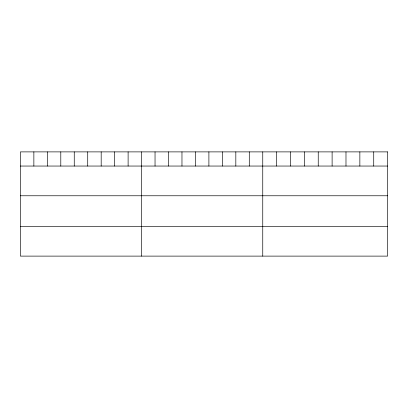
<?xml version="1.0" encoding="UTF-8"?>
<svg xmlns="http://www.w3.org/2000/svg" width="408" height="408" viewBox="0 0 408 408"><rect width="100%" height="100%" fill="white"/><g stroke="black" fill="none" stroke-linecap="round" stroke-linejoin="round"><path stroke-width="0.61" d="M20.4 166.046L387.6 166.046M20.4 195.769L387.6 195.769M20.4 226.389L387.6 226.389M373.728 151.888L373.728 166.046M359.856 151.888L359.856 166.046M345.984 151.888L345.984 166.046M332.112 151.888L332.112 166.046M318.24 151.888L318.24 166.046M304.368 151.888L304.368 166.046M290.496 151.888L290.496 166.046M276.624 151.888L276.624 166.046M262.752 151.888L262.752 256.112M249.288 151.888L249.288 166.046M235.824 151.888L235.824 166.046M222.36 151.888L222.36 166.046M208.896 151.888L208.896 166.046M195.432 151.888L195.432 166.046M181.968 151.888L181.968 166.046M168.504 151.888L168.504 166.046M155.04 151.888L155.04 166.046M141.576 151.888L141.576 256.112M128.112 151.888L128.112 166.046M114.648 151.888L114.648 166.046M101.184 151.888L101.184 166.046M87.72 151.888L87.72 166.046M74.256 151.888L74.256 166.046M60.792 151.888L60.792 166.046M47.328 151.888L47.328 166.046M33.864 151.888L33.864 166.046M387.6 151.888L20.4 151.888L20.4 256.112L387.6 256.112L387.6 151.888"/></g></svg>
